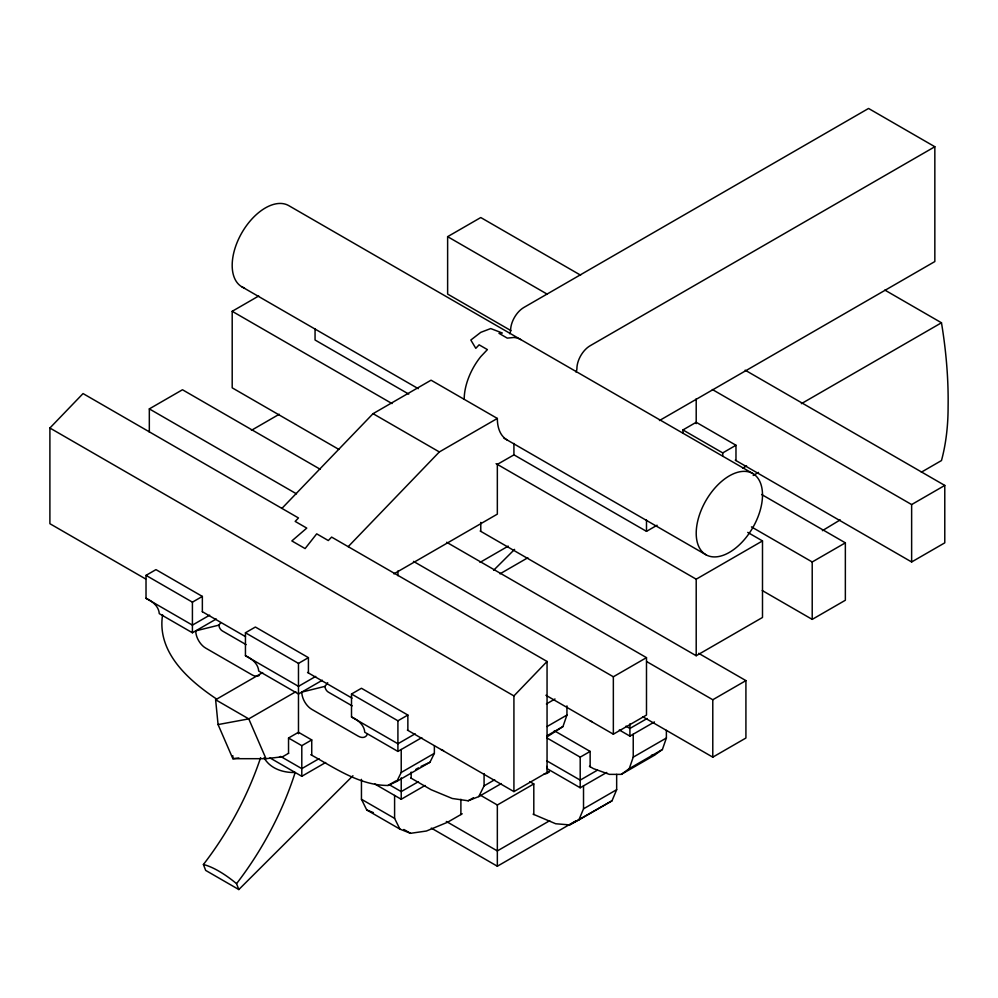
<?xml version="1.0" encoding="UTF-8"?>
<svg xmlns="http://www.w3.org/2000/svg" width="998" height="998" viewBox="0 0 998 998"><rect width="100%" height="100%" fill="white"/><g stroke="black" fill="none" stroke-linecap="round" stroke-linejoin="round"><path stroke-width="1.5" d="M547.054 736.873L562.972 726.544L566.939 715.055L566.939 705.873M589.406 766.302L593.461 768.635L609.366 774.373L621.305 774.373L629.251 768.635L633.231 757.158L633.231 734.191M621.305 774.373L654.451 755.249L662.398 749.498L666.377 738.021L666.377 730.361M533.094 814.156L555.674 823.749L569.596 824.897L578.877 819.919L583.518 808.829L583.518 785.863M578.877 819.919L612.024 800.783L616.664 789.692L616.664 774.373M310.777 754.688C334.841 767.924 359.43 785.426 387.973 785.476L396.805 781.397L401.221 772.464L401.221 749.498M396.805 781.397L429.951 762.26L434.367 753.328L434.367 745.668M410.902 778.053L431.061 789.692L452.269 798.487L468.174 800.783L478.778 796.579L484.08 785.863L484.08 773.612M259.106 675.571A14.059 8.121 60 0 1 252.082 674.873L205.675 648.089A14.059 8.121 60 0 1 195.733 630.861L218.936 625.122L220.745 622.69M367.326 734.316A14.059 8.121 60 0 1 358.132 736.112L311.738 709.316A14.059 8.121 60 0 1 301.795 692.101L324.999 686.35L327.706 682.707M145.671 578.99L49.9 523.701L49.9 428.017L83.046 393.574L298.477 517.962L295.171 521.405L306.76 528.104L291.853 540.928L305.114 548.576L316.703 533.843L328.305 540.542L331.623 537.099L547.054 661.474L547.054 772.464L513.92 791.601L407.359 730.074M281.91 508.394L373.052 413.671L431.061 380.188L497.341 418.449A46.869 27.058 -60 0 0 507.046 439.906M348.19 546.667L439.345 451.944L497.341 418.449M513.92 791.601L513.92 695.918L547.054 661.474M493.611 570.295L514.594 549.374M260.603 757.694A215.967 124.688 -60 0 1 203.405 864.518L205.675 870.406L238.821 889.542L352.93 775.745M822.389 530.674L840.204 519.896M338.871 449.424L232.197 387.835L232.197 311.301L258.707 295.994M149.326 432.159L149.326 408.893L182.472 389.756L320.208 469.272M510.914 330.612L447.628 294.073L447.628 236.663L480.774 217.539L580.587 275.161M251.421 430.325L279.253 414.245M209.655 615.167L192.414 625.122L146.02 598.326L146.02 575.372L155.962 569.621L202.357 596.417L202.357 611.724M659.466 420.532L934.839 261.551L934.839 146.731L590.142 345.745A18.75 10.828 -60 0 0 576.894 368.699A4.691 2.707 -60 0 1 575.921 371.967M146.02 575.372L192.414 602.156L202.357 596.417M146.02 598.326C152.257 601.17 158.794 606.26 159.281 613.645L192.414 632.769L216.279 618.997M657.096 525.235L646.492 531.36L513.982 454.851L497.341 464.382L497.341 514.132L393.886 573.862M315.717 676.407L298.477 686.35L245.446 655.736L245.446 632.769L255.388 627.031L308.419 657.645L308.419 672.964M288.647 753.265L282.571 756.771L266.004 758.692L232.858 758.692L218.075 724.573L215.618 699.748L262.649 672.602M682.944 432.97L682.944 429.938L696.205 422.279L735.975 445.245L735.975 460.552M245.446 632.769L298.477 663.396L308.419 657.645M480.013 562.41L508.231 546.118M295.795 691.726L248.764 718.884L218.075 724.573M499.998 573.838L527.83 557.757M322.342 680.224L298.477 694.009L258.707 671.043C258.22 663.67 251.683 658.58 245.446 655.736M801.357 403.679L941.476 322.778A435.951 251.696 60 0 1 948.1 406.972A269.522 155.601 60 0 1 941.476 460.552L921.354 472.179M682.944 429.938L722.727 452.905L735.975 445.245M415.143 733.804L397.915 743.76L351.508 716.976L351.508 694.009L361.451 688.271L407.858 715.055L407.858 730.361M742.612 468.212L746.579 465.916M288.534 753.328L288.534 738.021L298.477 732.283L311.738 739.93L311.738 755.236M753.216 475.485L758.517 472.416M288.534 738.021L301.795 745.668L311.738 739.93M319.023 758.692L301.795 768.635L280.588 756.397M269.971 757.919L301.795 776.294L325.66 762.509M351.508 694.009L397.915 720.793L407.858 715.055M351.508 716.976C357.746 719.808 364.282 724.897 364.769 732.283L397.915 751.419L421.78 737.634M496.081 463.658L696.205 579.189L762.497 540.928L762.497 617.463L696.205 655.736L480.163 530.998M401.221 772.464L434.367 753.328M387.973 785.476L395.919 780.885M415.804 769.408L418.461 767.874M546.393 703.964L555.013 698.987M418.461 781.646L401.221 791.601L389.295 784.715M374.712 783.941L401.221 799.261L425.086 785.476M413.496 561.4L613.346 676.781L646.492 657.645L646.492 715.055L613.346 734.191L545.906 695.257M751.444 526.894L812.21 561.974L845.356 542.837L845.356 600.247L812.21 619.384L762.247 590.529M712.36 389.519L911.636 504.564L944.782 485.427L944.782 542.837L911.636 561.974L735.252 460.14M547.054 726.544L566.939 715.055M547.054 735.726L562.972 726.544M484.08 785.863L494.696 779.737M468.174 800.783L473.476 797.726M478.778 796.579L501.32 783.567M462.211 813.794L447.628 822.215L426.42 831.022L410.502 833.318L399.899 829.101L366.753 809.977L361.451 799.261L361.451 779.351M479.789 794.857L497.341 804.999L533.805 783.941L533.805 814.568M547.054 738.021L580.2 757.158L590.142 751.419L590.142 766.726M647.153 718.498L629.913 728.453L625.946 726.157M619.309 729.987L629.913 736.112L654.451 721.941M646.617 661.549L712.784 699.748L745.918 680.611L745.918 738.021L712.784 757.158L642.637 716.664M597.44 770.169L580.2 780.124L547.054 760.987M546.754 766.439L547.054 768.635L580.2 787.771L606.722 772.464M633.231 757.158L666.377 738.021M629.251 768.635L662.398 749.498M549.698 820.693L497.341 850.92L446.331 821.466M583.518 808.829L616.664 789.692M431.286 828.091L497.341 866.227L575.534 821.08M569.596 824.897L612.024 800.783M421.106 766.339L429.951 762.26M238.884 757.993L232.858 758.692L232.858 755.748M651.457 755.249L654.451 755.249M279.552 756.771L282.571 756.771M366.753 809.977L373.389 812.609M934.839 146.731L868.559 108.458L523.863 307.471A18.75 10.828 -60 0 0 510.602 330.438A4.691 2.707 -60 0 1 509.629 333.694M884.852 290.081L941.476 322.778M745.157 370.171L944.782 485.427M447.628 236.663L547.266 294.198M752.791 473.539A46.869 27.058 -60 0 0 697.34 522.715A46.869 27.058 -60 0 0 737.934 546.143A46.869 27.058 -60 0 0 752.791 473.539L288.771 205.638A46.869 27.058 -60 0 0 240.705 234.842A46.869 27.058 -60 0 0 244.473 288.023M761.636 494.497L845.356 542.837M747.714 532.396L762.497 540.928M241.903 286.825L418.287 388.671M503.94 438.122L705.91 554.726M408.743 394.098L315.056 340.006L315.056 328.641M232.197 311.301L392.014 403.566M373.052 413.671L439.345 451.944M698.662 653.328L745.918 680.611M446.642 542.276L646.492 657.645M149.326 408.893L296.518 493.86M49.9 428.017L513.92 695.918M554.352 730.748L590.142 751.419M529.751 781.609L533.805 783.941M202.32 611.699L245.483 636.624M307.534 672.452L352.045 698.151M246.107 644.633L222.242 630.861A4.691 2.707 60 0 1 218.936 625.122M352.169 705.873L328.305 692.101A4.691 2.707 60 0 1 324.999 686.35M215.618 699.748L248.764 718.884L266.004 758.692M361.451 799.261L394.597 818.385L399.899 829.101M403.878 829.488L410.502 833.318M216.603 699.037C188.51 680.287 156.661 652.318 162.587 614.793M264.046 757.756C270.134 768.672 283.307 772.914 295.171 772.464A215.967 124.688 -60 0 1 236.551 883.654L238.821 889.542M911.636 504.564L911.636 561.974M812.21 561.974L812.21 619.384M722.727 452.905L722.727 455.874M712.784 699.748L712.784 757.158M696.205 398.801L696.205 423.626M696.205 579.189L696.205 655.736M646.492 519.995L646.492 531.36M629.913 723.862L629.913 736.112M613.346 676.781L613.346 734.191M580.2 757.158L580.2 787.771M513.92 443.449L513.92 454.814M497.341 804.999L497.341 866.227M480.774 522.428L480.774 531.36M460.889 799.261L460.889 814.568M411.164 772.078L411.164 778.203M401.221 777.829L401.221 799.261M397.915 571.018L397.915 575.684M397.915 720.793L397.915 751.419M394.597 795.431L394.597 818.385M301.795 745.668L301.795 776.294M298.477 663.396L298.477 733.717M192.414 602.156L192.414 632.769M464.195 399.325A46.869 27.058 -60 0 1 480.774 356.61L487.398 349.612L479.115 344.821L475.796 348.327L470.831 340.044L480.774 332.346L490.717 328.567L502.318 333.02L499 333.344L507.283 338.122L513.92 337.474A46.869 27.058 -60 0 1 520.781 339.594M203.405 864.518A60.94 21.045 45.1 0 1 236.551 883.654M443.574 750.596A14.059 8.121 60 0 1 441.004 749.498M592.088 721.704A14.059 8.121 60 0 1 590.142 720.793M549.274 771.803A14.059 8.121 60 0 1 547.553 771.878M549.611 770.681A14.059 8.121 60 0 1 544.234 773.787"/></g></svg>
